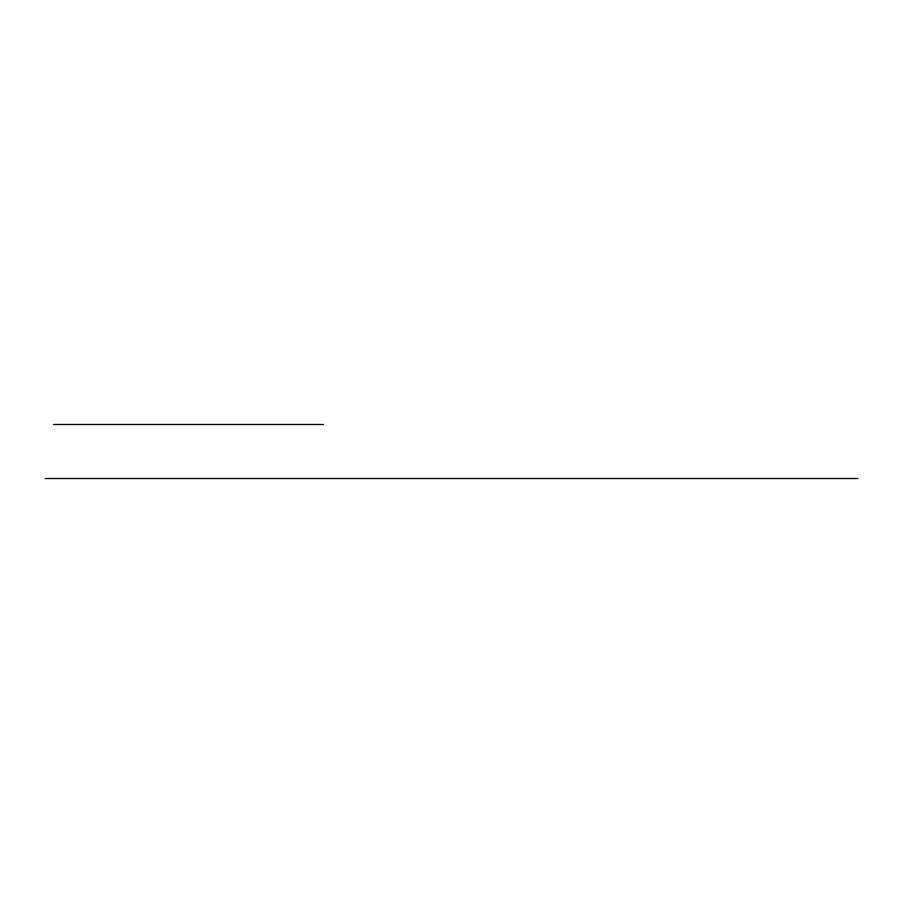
<?xml version="1.0" encoding="UTF-8"?>
<svg xmlns="http://www.w3.org/2000/svg" width="903" height="903" viewBox="0 0 903 903"><rect width="100%" height="100%" fill="white"/><g stroke="black" fill="none" stroke-linecap="round" stroke-linejoin="round"><path stroke-width="1.35" d="M53.514 424.489L323.556 424.489M45.15 478.511L857.85 478.511"/></g></svg>
